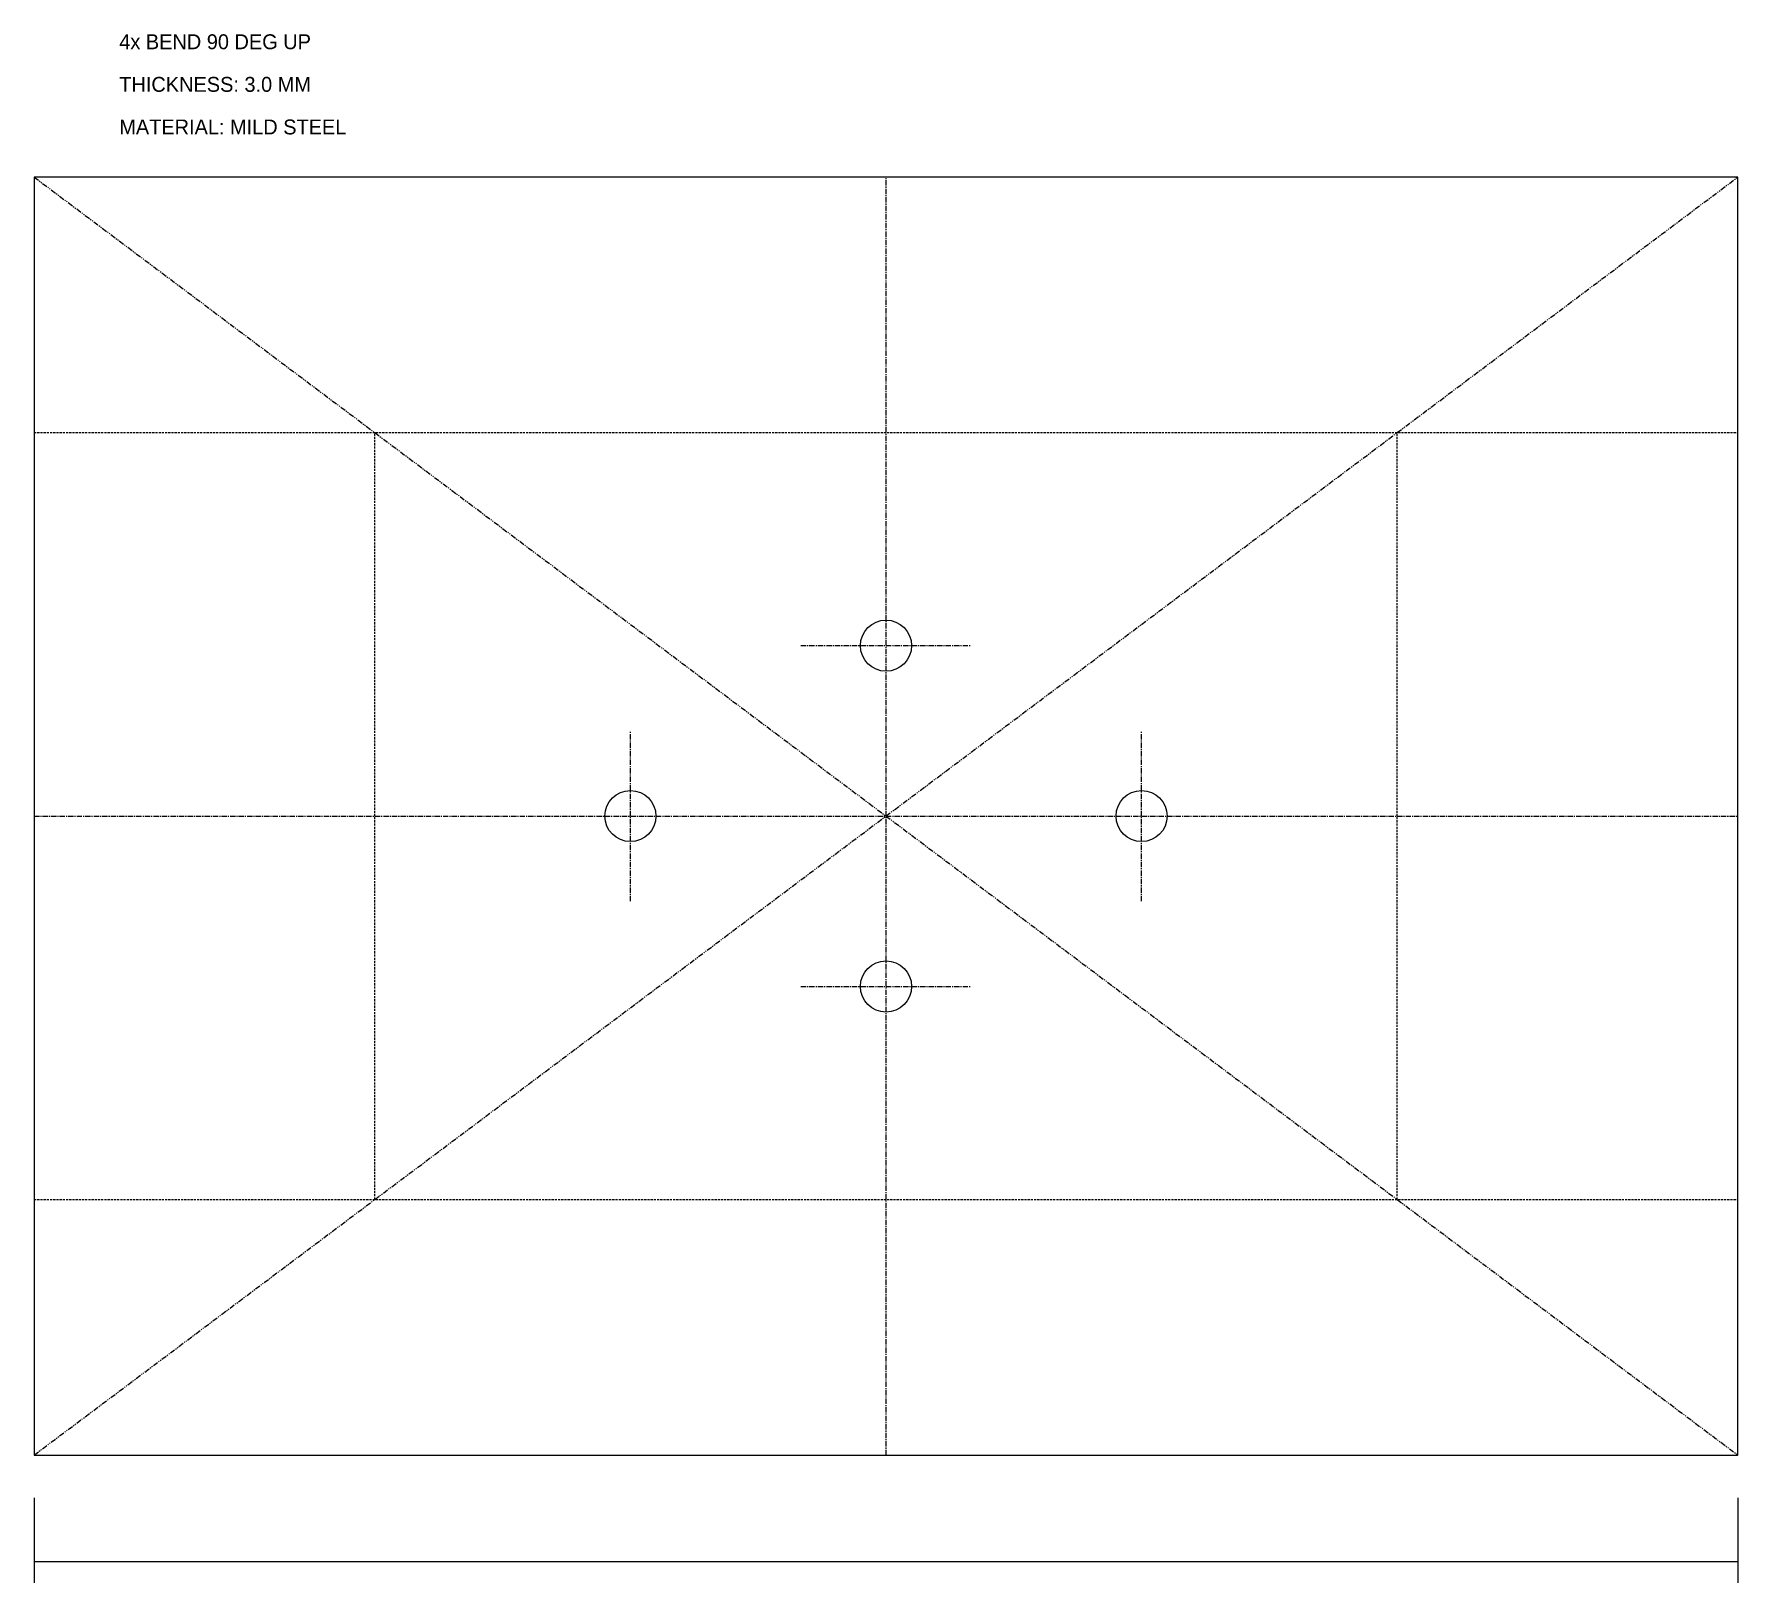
# Model space of a CAD drawing. Header units: metres. Extents: x 0 to 400, y -30 to 334.
import ezdxf

# ---------------------------------------------------------------- set-up
doc = ezdxf.new("R2010")
doc.units = ezdxf.units.M
for name, pattern in [('CENTER', [2, 1.25, -0.25, 0.25, -0.25]), ('DASHED', [0.75, 0.5, -0.25]), ('PHANTOM', [2.5, 1.25, -0.25, 0.25, -0.25, 0.25, -0.25])]:
    doc.linetypes.add(name, pattern=pattern)
for name, color, linetype in [('BEND', 2, 'DASHED'), ('CONSTRUCTION', 8, 'CENTER'), ('CUT', 7, 'Continuous'), ('DIM', 4, 'Continuous'), ('HOLES', 1, 'Continuous'), ('NOTES', 3, 'Continuous'), ('REF_FRAMING', 9, 'PHANTOM')]:
    doc.layers.add(name, color=color, linetype=linetype)

msp = doc.modelspace()

# ---------------------------------------------------------------- linework, layer by layer
at = {"layer": 'BEND', "linetype": 'DASHED'}
for p, q in [((0, 240), (400, 240)), ((80, 60), (80, 240)), ((320, 60), (320, 240)), ((0, 60), (400, 60))]:
    msp.add_line(p, q, dxfattribs=at)
at = {"layer": 'CONSTRUCTION', "linetype": 'CENTER'}
for p, q in [((200, 0), (200, 300)), ((200, 170), (200, 210)), ((180, 190), (220, 190)), ((140, 130), (140, 170)), ((260, 130), (260, 170)), ((0, 150), (400, 150)), ((120, 150), (160, 150)), ((240, 150), (280, 150)), ((200, 90), (200, 130)), ((180, 110), (220, 110))]:
    msp.add_line(p, q, dxfattribs=at)
at = {"layer": 'CUT'}
msp.add_lwpolyline([(0, 0), (400, 0), (400, 300), (0, 300)], close=True, dxfattribs=at)
at = {"layer": 'DIM'}
for p, q in [((0, -10), (0, -30)), ((400, -10), (400, -30)), ((0, -25), (400, -25))]:
    msp.add_line(p, q, dxfattribs=at)
at = {"layer": 'HOLES'}
for centre in [(200, 190), (140, 150), (260, 150), (200, 110)]:
    msp.add_circle(centre, 6, dxfattribs=at)
at = {"layer": 'REF_FRAMING', "linetype": 'PHANTOM'}
for p, q in [((0, 0), (400, 300)), ((0, 300), (400, 0))]:
    msp.add_line(p, q, dxfattribs=at)

# ---------------------------------------------------------------- texts
at = {"layer": 'NOTES'}
for s, p in [('4x BEND 90 DEG UP', (20, 330)), ('THICKNESS: 3.0 MM', (20, 320)), ('MATERIAL: MILD STEEL', (20, 310))]:
    msp.add_text(s, height=3.5, dxfattribs=at).set_placement(p)

doc.saveas('drawing.dxf')
